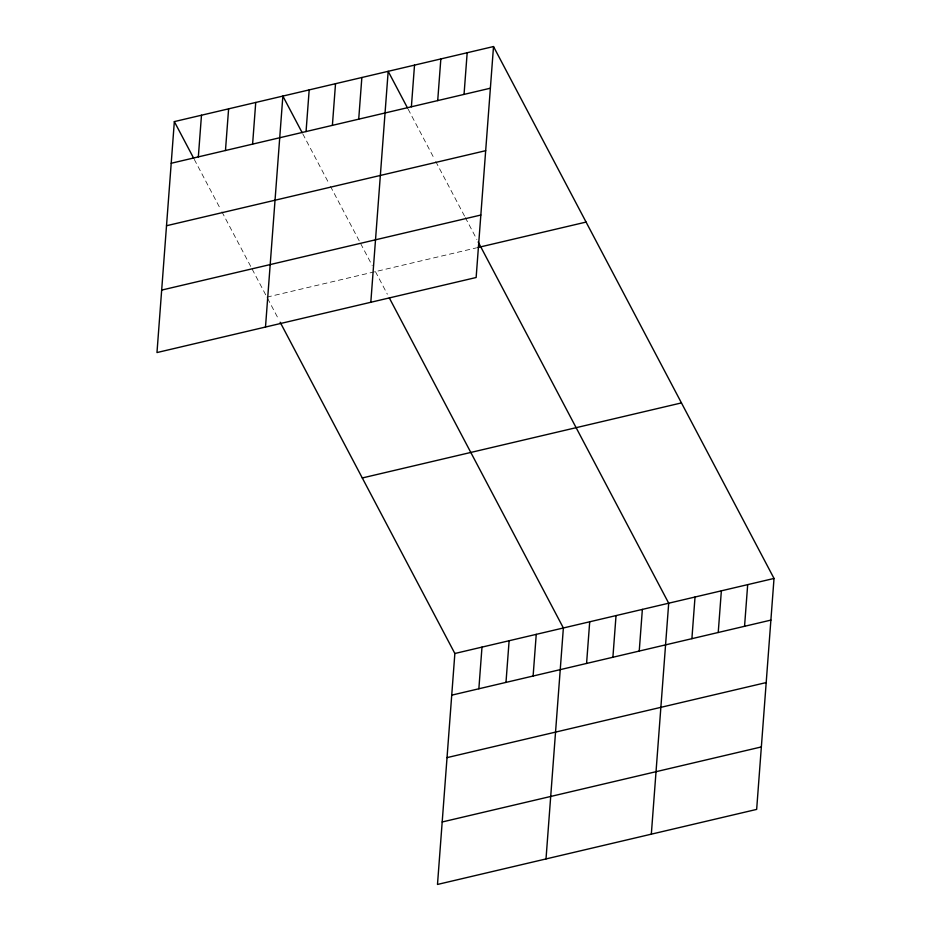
<?xml version="1.0" encoding="UTF-8"?>
<svg xmlns="http://www.w3.org/2000/svg" width="931" height="931" viewBox="0 0 931 931"><rect width="100%" height="100%" fill="white"/><g stroke="black" fill="none" stroke-linecap="round" stroke-linejoin="round"><path stroke-width="0.7" stroke-dasharray="4.66 3.49" d="M266.918 297.129L476.591 247.821M408.115 109.102L434.463 159.073M435.755 161.517L464.685 216.364M465.325 217.586L476.893 239.523M302.784 133.866L329.143 183.849M330.435 186.281L360.006 242.351M360.646 243.573L372.214 265.51M375.426 271.608L387.354 294.208M194.276 159.387L220.635 209.359M221.915 211.803L251.486 267.872M252.126 269.094L266.278 295.907M267.581 298.374L278.834 319.729"/><path stroke-width="1.4" d="M174.341 121.6L156.978 352.558L476.137 277.508L493.511 46.55L174.341 121.6L193.636 158.165M198.338 156.885L201.48 115.223M225.465 150.508L228.607 108.846M252.604 144.119L255.734 102.457M265.498 327.037L282.861 96.079L302.144 132.644M306.055 131.55L309.185 89.888M332.39 125.359L335.521 83.697M358.714 119.168L361.856 77.506M370.817 302.272L388.18 71.315L407.464 107.88M411.386 106.786L414.516 65.123M437.71 100.595L440.84 58.932M464.045 94.403L467.176 52.741M280.161 322.242L454.863 653.492L437.489 884.45L756.659 809.4L774.022 578.442L493.511 46.55M478.86 688.777L481.99 647.115M505.987 682.4L509.117 640.737M533.114 676.011L536.244 634.348M546.008 858.929L563.371 627.971L389.344 297.978M586.577 663.442L589.707 621.78M612.901 657.251L616.031 615.589M639.236 651.06L642.367 609.398M651.328 834.164L668.702 603.207L478.185 241.967M691.896 638.678L695.026 597.015M718.232 632.486L721.362 590.824M744.556 626.295L747.686 584.633M171.211 163.262L490.369 88.212M166.521 225.733L485.679 150.682M161.68 290.088L480.838 215.038M477.975 247.495L586.076 222.078M362.287 477.964L681.445 402.914M454.863 653.492L774.022 578.442M451.733 695.154L770.891 620.104M447.031 757.625L766.19 682.574M442.19 821.98L761.349 746.93"/></g></svg>
